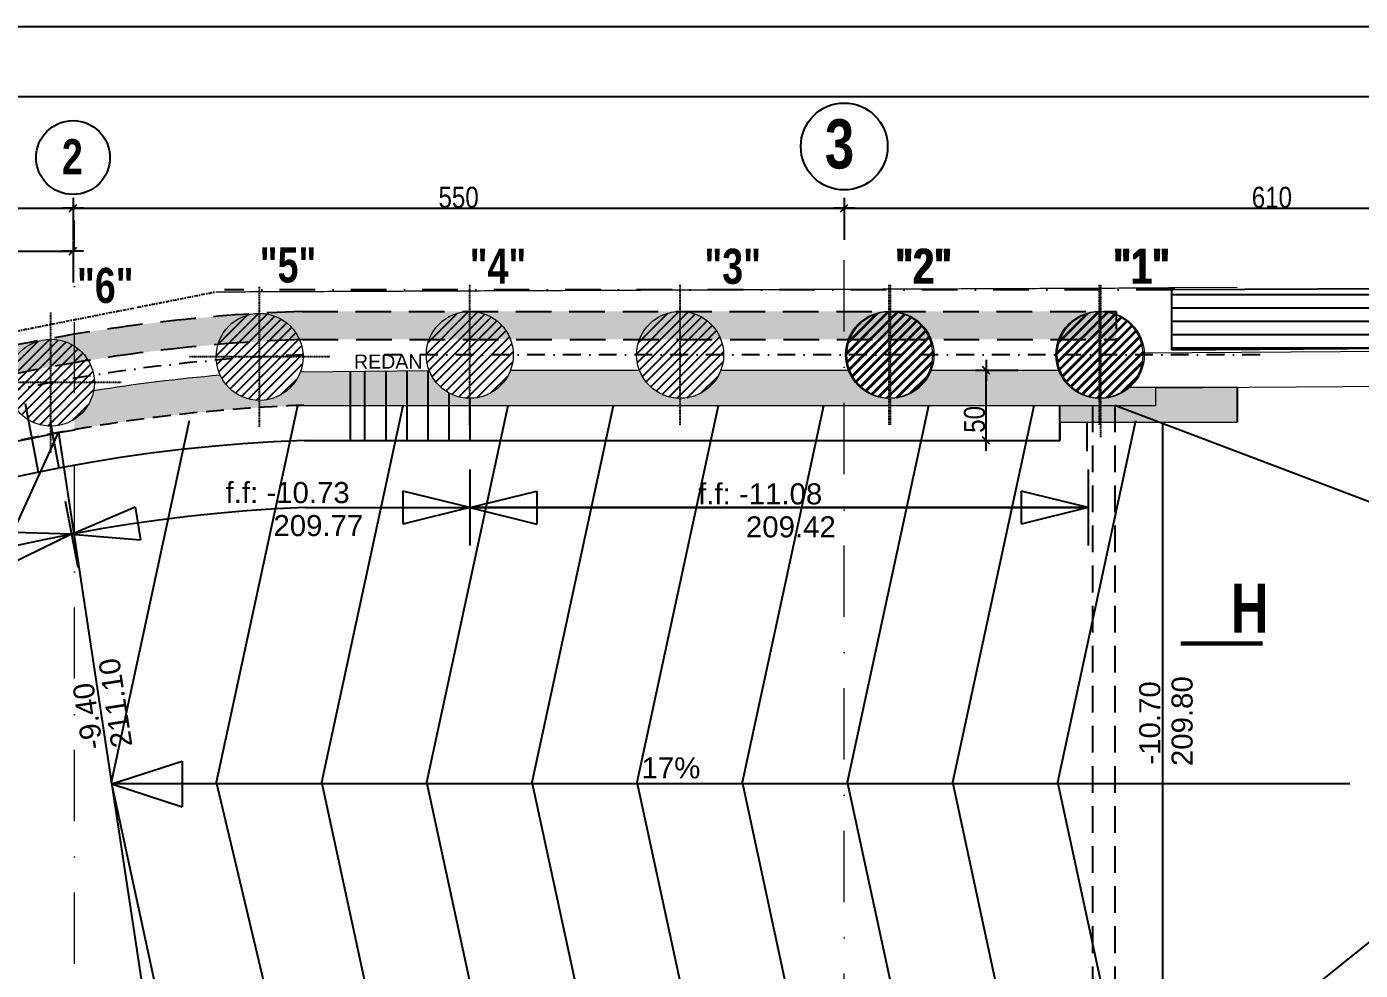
# Model space of a CAD drawing. Header units: millimetres. Extents: x 0 to 22237, y -21919 to -17719.
# Drawn here: x 15925 to 16876, y -18392 to -17719 of the extents above; entities that cross this region are included whole.
import ezdxf
from ezdxf.enums import TextEntityAlignment as Align

# ---------------------------------------------------------------- set-up
doc = ezdxf.new("R2010")
doc.units = ezdxf.units.MM
doc.linetypes.add('CACHEX2', pattern=[19.049999999999997, 12.7, -6.35])
doc.linetypes.add('TIRETPTX2', pattern=[50.8, 25.4, -12.7, 0, -12.7])
for name, color, linetype in [('01-Cad  2', 1, 'Continuous'), ('01_cote_gen', 4, 'Continuous'), ('01_linteaux', 2, 'Continuous'), ('01_murs_sup', 2, 'CACHEX2'), ('01_poch_murs', 253, 'Continuous'), ('01_texte', 230, 'Continuous'), ('AA_COTES', 2, 'Continuous')]:
    doc.layers.add(name, color=color, linetype=linetype)
for name, color, linetype, lineweight in [('01_murs_coup', 5, 'Continuous', 60), ('01_PIEUX', 5, 'Continuous', 60), ('01_tram_axes', 2, 'TIRETPTX2', 9)]:
    doc.layers.add(name, color=color, linetype=linetype, lineweight=lineweight)
doc.styles.add('impact', font='impact.ttf')
doc.styles.add('MATTE_TXT', font='arial.ttf')
doc.styles.add('STYLE2', font='ARIALN.TTF')
doc.dimstyles.new('JB50', dxfattribs={"dimscale": 0.1, "dimtxt": 150, "dimasz": 15, "dimexe": 0.1, "dimexo": 0.1, "dimgap": 0.09, "dimtad": 1, "dimdec": 1, "dimdsep": 46, "dimtxsty": 'STYLE2', "dimblk1": 'BOND_G', "dimblk2": 'BOND_D', "dimsah": 1, "dimcen": 1.5, "dimdle": 0.01, "dimse1": 1, "dimse2": 1, "dimclrd": 4, "dimclre": 2, "dimclrt": 6, "dimazin": 2, "dimtfac": 2.333333333333333, "dimtdec": 1, "dimtix": 1, "dimtmove": 2, "dimatfit": 3, "dimldrblk": 'BOND_G', "dimfxl": 1, "dimtolj": 1, "dimtzin": 0, "dimarcsym": 0})
pattern_1 = [(180, (2504.089000459764, -18786.22463576349), (-1.77635683940025e-15, -9.524999999999999), [])]

# ---------------------------------------------------------------- blocks, each defined once
blk = doc.blocks.new('BOND_G')
at = {"layer": 'AA_COTES', "color": 0}
for p, q in [((0, -5), (0, 14.99999999999999)), ((5, 0), (-5, 0)), ((1.767766952966312, 1.767766952966312), (-1.767766952966426, -1.767766952966426))]:
    blk.add_line(p, q, dxfattribs=at)
blk = doc.blocks.new('BOND_D')
at = {"layer": 'AA_COTES', "color": 0}
for p, q in [((5, 0), (-5, 0)), ((-1.767766952966312, -1.767766952966312), (1.767766952966426, 1.767766952966426)), ((0, 5), (0, -15))]:
    blk.add_line(p, q, dxfattribs=at)
blk = doc.blocks.new('*D1653')
at = {"layer": '01_cote_gen', "color": 4, "lineweight": -2, "transparency": 16777216}
blk.add_line((16509.71984928249, -17848.39367472281), (17116.71984928342, -17848.39367472281), dxfattribs=at)
at = {"layer": 'Defpoints', "color": 0, "transparency": 16777216}
for p in [(17118.21984928342, -17848.39367472281), (16508.21984928249, -17862.72467030958), (17118.21984928342, -17878.84588459982)]:
    blk.add_point(p, dxfattribs=at)
at = {"layer": '01_cote_gen', "color": 4, "lineweight": -2, "transparency": 16777216, "xscale": 1.5, "yscale": 1.5, "zscale": 1.5, "rotation": 180}
blk.add_blockref('BOND_G', (16508.21984928249, -17848.39367472281), dxfattribs=at)
at = {"layer": '01_cote_gen', "color": 4, "lineweight": -2, "transparency": 16777216, "xscale": 1.5, "yscale": 1.5, "zscale": 1.5}
blk.add_blockref('BOND_D', (17118.21984928342, -17848.39367472281), dxfattribs=at)
at = {"layer": '01_cote_gen', "color": 6, "transparency": 16777216, "insert": (16813.21984928296, -17840.72607990698), "char_height": 15, "attachment_point": 5, "style": 'STYLE2'}
blk.add_mtext('\\A1;610', dxfattribs=at)
blk = doc.blocks.new('*D1906')
at = {"layer": '01_cote_gen', "color": 4, "lineweight": -2, "transparency": 16777216}
blk.add_line((15339.70572589231, -17848.39367472281), (15956.70318549106, -17848.39367472281), dxfattribs=at)
at = {"layer": 'Defpoints', "color": 0, "transparency": 16777216}
for p in [(15338.20572589231, -17852.05771626651), (15958.20318549106, -17848.39367472281), (15958.20318549106, -17852.05771626651)]:
    blk.add_point(p, dxfattribs=at)
at = {"layer": '01_cote_gen', "color": 4, "lineweight": -2, "transparency": 16777216, "xscale": 1.5, "yscale": 1.5, "zscale": 1.5, "rotation": 180}
blk.add_blockref('BOND_G', (15338.20572589231, -17848.39367472281), dxfattribs=at)
at = {"layer": '01_cote_gen', "color": 4, "lineweight": -2, "transparency": 16777216, "xscale": 1.5, "yscale": 1.5, "zscale": 1.5}
blk.add_blockref('BOND_D', (15958.20318549106, -17848.39367472281), dxfattribs=at)
at = {"layer": '01_cote_gen', "color": 6, "transparency": 16777216, "insert": (15648.20445569168, -17840.72607990698), "char_height": 15, "attachment_point": 5, "style": 'STYLE2'}
blk.add_mtext('\\A1;620', dxfattribs=at)
blk = doc.blocks.new('*D1907')
at = {"layer": '01_cote_gen', "color": 4, "lineweight": -2, "transparency": 16777216}
blk.add_line((15959.70318549106, -17848.39367472281), (16506.71984928249, -17848.39367472281), dxfattribs=at)
at = {"layer": 'Defpoints', "color": 0, "transparency": 16777216}
for p in [(16508.21984928249, -17809.92171157013), (15958.20318549106, -17852.05771626651), (16508.21984928249, -17848.39367472281)]:
    blk.add_point(p, dxfattribs=at)
at = {"layer": '01_cote_gen', "color": 4, "lineweight": -2, "transparency": 16777216, "xscale": 1.5, "yscale": 1.5, "zscale": 1.5, "rotation": 180}
blk.add_blockref('BOND_G', (15958.20318549106, -17848.39367472281), dxfattribs=at)
at = {"layer": '01_cote_gen', "color": 4, "lineweight": -2, "transparency": 16777216, "xscale": 1.5, "yscale": 1.5, "zscale": 1.5}
blk.add_blockref('BOND_D', (16508.21984928249, -17848.39367472281), dxfattribs=at)
at = {"layer": '01_cote_gen', "color": 6, "transparency": 16777216, "insert": (16233.21151738678, -17840.72607990698), "char_height": 15, "attachment_point": 5, "style": 'STYLE2'}
blk.add_mtext('\\A1;550', dxfattribs=at)
blk = doc.blocks.new('*D1933')
at = {"layer": '01_cote_gen', "color": 4, "lineweight": -2, "ltscale": 3, "transparency": 16777216}
blk.add_line((16609.46468807936, -18012.47185681732), (16609.46468807936, -17965.47185681732), dxfattribs=at)
at = {"layer": 'Defpoints', "color": 0, "ltscale": 3, "transparency": 16777216}
for p in [(16609.46468807936, -17963.97185681732), (16619.39270915594, -17963.97185681732), (16619.39270915594, -18013.97185681732)]:
    blk.add_point(p, dxfattribs=at)
at = {"layer": '01_cote_gen', "color": 4, "lineweight": -2, "ltscale": 3, "transparency": 16777216, "xscale": 1.5, "yscale": 1.5, "zscale": 1.5}
for name, p, rotation in [('BOND_D', (16609.46468807936, -17963.97185681732), 90), ('BOND_G', (16609.46468807936, -18013.97185681732), 270)]:
    blk.add_blockref(name, p, dxfattribs=dict(at, rotation=rotation))
at = {"layer": '01_cote_gen', "color": 6, "ltscale": 3, "transparency": 16777216, "insert": (16601.20369598992, -17998.97928065083), "char_height": 15, "attachment_point": 5, "rotation": 90, "style": 'STYLE2'}
blk.add_mtext('\\A1;50', dxfattribs=at)
blk = doc.blocks.new('*D1939')
at = {"layer": '01_cote_gen', "color": 4, "lineweight": -2, "ltscale": 3, "transparency": 16777216}
blk.add_line((15648.75399385772, -17878.94861620793), (15956.70318549106, -17878.94861620793), dxfattribs=at)
at = {"layer": 'Defpoints', "color": 0, "ltscale": 3, "transparency": 16777216}
for p in [(15958.20318549106, -17878.94861620793), (15647.25399385772, -17901.44861620793), (15958.20318549106, -18066.78199916252)]:
    blk.add_point(p, dxfattribs=at)
at = {"layer": '01_cote_gen', "color": 4, "lineweight": -2, "ltscale": 3, "transparency": 16777216, "xscale": 1.5, "yscale": 1.5, "zscale": 1.5, "rotation": 180}
blk.add_blockref('BOND_G', (15647.25399385772, -17878.94861620793), dxfattribs=at)
at = {"layer": '01_cote_gen', "color": 4, "lineweight": -2, "ltscale": 3, "transparency": 16777216, "xscale": 1.5, "yscale": 1.5, "zscale": 1.5}
blk.add_blockref('BOND_D', (15958.20318549106, -17878.94861620793), dxfattribs=at)
at = {"layer": '01_cote_gen', "color": 6, "ltscale": 3, "transparency": 16777216, "insert": (15802.72858967439, -17871.2810213921), "char_height": 15, "attachment_point": 5, "style": 'STYLE2'}
blk.add_mtext('\\A1;311', dxfattribs=at)

msp = doc.modelspace()

# ---------------------------------------------------------------- hatches: boundary and pattern name
at = {"layer": '01_murs_sup'}
h = msp.add_hatch(dxfattribs=at)
h.set_pattern_fill('DASH', color=256, scale=2.5, angle=135)
h.set_pattern_definition([(135, (-53.29877434159425, 4582.938554086344), (-11.22532015133644, 8.881784197001252e-16), [7.9375, -7.9375])])
h.paths.add_polyline_path([(16702.21981193012, -17921.97185641045), (16121.6199404505, -17921.97184360788, 0.3086562202005254), (14990.88436773524, -18752.70781431718), (14784.20037268548, -19435.8048006065, 0.8815934079177), (16413.22117706379, -20219.30476319802), (16413.22117706379, -20304.9968242225), (16517.21956696347, -20304.99681450232), (16517.21955480921, -20174.95911754834), (17705.21975762179, -20174.95911754835), (17705.21975762179, -19646.9591219023), (17685.21975762179, -19646.959121897), (17685.21975762179, -20149.95911754835), (17128.21980232518, -20149.95911754835), (17128.21980232519, -19646.95916890583), (17108.21980232518, -19646.95916890583), (17108.21980232518, -20149.95911754835), (16517.21975277186, -20149.95911754834), (16517.22373533816, -19646.97727429437), (16497.22373533879, -19646.97711592425), (16497.21975276597, -20149.9597826702), (16413.22117706379, -20149.95911754834), (16413.22117706379, -20181.42398612201, -0.8977307417604343), (14803.25946762882, -19441.87396153566), (15009.89760377474, -18758.92854033971, -0.3084792553612299), (16121.97008448388, -17941.9718436156), (16702.21981193012, -17941.97185641045)])
h.paths.add_polyline_path([(16497.21955450599, -20174.99733010687), (16497.21956478735, -20284.99681637165), (16433.22117706379, -20284.9968233567), (16433.22204809947, -20174.9968233636)], flags=16)
at = {"layer": '01_poch_murs'}
h = msp.add_hatch(dxfattribs=at)
h.set_pattern_fill('ANSI31', color=256, scale=3, angle=135)
h.set_pattern_definition(pattern_1)
h.paths.add_polyline_path([(17118.14355580975, -17904.96789864345), (16979.59229750146, -17905.56644363074), (16741.72371997124, -17906.59240641629), (16741.72371997124, -17949.31229766108), (17073.4197080253, -17947.01038035145), (17118.14355580975, -17946.69479385045)])
h = msp.add_hatch(dxfattribs=at)
h.set_pattern_fill('ANSI31', color=256, scale=3, angle=135)
h.set_pattern_definition(pattern_1)
h.paths.add_polyline_path([(17118.14355580975, -17904.96789864345), (16979.59229750146, -17905.56644363074), (16741.72371997124, -17906.59240641629), (16741.72371997124, -17949.31229766108), (17073.4197080253, -17947.01038035145), (17118.14355580975, -17946.69479385045)])
h = msp.add_hatch(dxfattribs=at)
h.set_pattern_fill('ANSI31', color=256, scale=1.5)
h.set_pattern_definition([(45, (-2117.411032641292, -9251.133276590386), (-3.367596045400932, 3.367596045400933), [])])
h.paths.add_polyline_path([(16091.28129959916, -17923.4009516818, 0.4142135623730951), (16060.28129959916, -17954.4009516818), (16091.28129959916, -17954.4009516818)])
h.paths.add_polyline_path([(16091.28129959916, -17954.4009516818), (16060.28129959916, -17954.4009516818, 0.4142135623730951), (16091.28129959916, -17985.4009516818)])
h.paths.add_polyline_path([(16091.28129959916, -17923.4009516818), (16091.28129959916, -17954.4009516818), (16122.28129959916, -17954.4009516818, 0.4142135623730951)])
h.paths.add_polyline_path([(16122.28129959916, -17954.4009516818), (16091.28129959916, -17954.4009516818), (16091.28129959916, -17985.4009516818, 0.4142135623730951)])
h = msp.add_hatch(dxfattribs=at)
h.set_pattern_fill('ANSI31', color=256, scale=1.5)
h.set_pattern_definition([(45, (-1967.49583592001, -9249.704181725909), (-3.367596045400932, 3.367596045400933), [])])
h.paths.add_polyline_path([(16241.19649632044, -17921.97185681732, 0.4142135623730951), (16210.19649632044, -17952.97185681732), (16241.19649632044, -17952.97185681732)])
h.paths.add_polyline_path([(16241.19649632044, -17952.97185681732), (16210.19649632044, -17952.97185681732, 0.4142135623730951), (16241.19649632044, -17983.97185681732)])
h.paths.add_polyline_path([(16241.19649632044, -17921.97185681732), (16241.19649632044, -17952.97185681732), (16272.19649632044, -17952.97185681732, 0.4142135623730951)])
h.paths.add_polyline_path([(16272.19649632044, -17952.97185681732), (16241.19649632044, -17952.97185681732), (16241.19649632044, -17983.97185681732, 0.4142135623730951)])
h = msp.add_hatch(dxfattribs=at)
h.set_pattern_fill('ANSI31', color=256, scale=1.5)
h.set_pattern_definition([(45, (-1817.49583592001, -9249.704181725909), (-3.367596045400932, 3.367596045400933), [])])
h.paths.add_polyline_path([(16391.19649632044, -17921.97185681732, 0.4142135623730951), (16360.19649632044, -17952.97185681732), (16391.19649632044, -17952.97185681732)])
h.paths.add_polyline_path([(16391.19649632044, -17952.97185681732), (16360.19649632044, -17952.97185681732, 0.4142135623730951), (16391.19649632044, -17983.97185681732)])
h.paths.add_polyline_path([(16391.19649632044, -17921.97185681732), (16391.19649632044, -17952.97185681732), (16422.19649632044, -17952.97185681732, 0.4142135623730951)])
h.paths.add_polyline_path([(16422.19649632044, -17952.97185681732), (16391.19649632044, -17952.97185681732), (16391.19649632044, -17983.97185681732, 0.4142135623730951)])
h = msp.add_hatch(dxfattribs=at)
h.set_pattern_fill('ANSI31', color=256, scale=1.5)
h.set_pattern_definition([(45, (-1668.507038976877, -9249.704180948662), (-3.367596045400932, 3.367596045400933), [])])
h.paths.add_polyline_path([(16540.18529326356, -17921.97185604008, 0.4142135623730951), (16509.18529326356, -17952.97185604008), (16540.18529326356, -17952.97185604008)])
h.paths.add_polyline_path([(16540.18529326356, -17952.97185604008), (16509.18529326356, -17952.97185604008, 0.4142135623730951), (16540.18529326356, -17983.97185604008)])
h.paths.add_polyline_path([(16540.18529326356, -17921.97185604008), (16540.18529326356, -17952.97185604008), (16571.18529326356, -17952.97185604008, 0.4142135623730951)])
h.paths.add_polyline_path([(16571.18529326356, -17952.97185604008), (16540.18529326356, -17952.97185604008), (16540.18529326356, -17983.97185604008, 0.4142135623730951)])
h = msp.add_hatch(dxfattribs=at)
h.set_pattern_fill('ANSI31', color=256, scale=1.5)
h.set_pattern_definition([(45, (-1667.49583592001, -9249.704181725909), (-3.367596045400932, 3.367596045400933), [])])
h.paths.add_polyline_path([(16541.19649632044, -17921.97185681732, 0.4142135623730951), (16510.19649632044, -17952.97185681732), (16541.19649632044, -17952.97185681732)])
h.paths.add_polyline_path([(16541.19649632044, -17952.97185681732), (16510.19649632044, -17952.97185681732, 0.4142135623730951), (16541.19649632044, -17983.97185681732)])
h.paths.add_polyline_path([(16541.19649632044, -17921.97185681732), (16541.19649632044, -17952.97185681732), (16572.19649632044, -17952.97185681732, 0.4142135623730951)])
h.paths.add_polyline_path([(16572.19649632044, -17952.97185681732), (16541.19649632044, -17952.97185681732), (16541.19649632044, -17983.97185681732, 0.4142135623730951)])
h = msp.add_hatch(dxfattribs=at)
h.set_pattern_fill('ANSI31', color=256, scale=1.5)
h.set_pattern_definition([(45, (-1518.507038976877, -9249.704180948662), (-3.367596045400932, 3.367596045400933), [])])
h.paths.add_polyline_path([(16690.18529326356, -17921.97185604008, 0.4142135623730951), (16659.18529326356, -17952.97185604008), (16690.18529326356, -17952.97185604008)])
h.paths.add_polyline_path([(16690.18529326356, -17952.97185604008), (16659.18529326356, -17952.97185604008, 0.4142135623730951), (16690.18529326356, -17983.97185604008)])
h.paths.add_polyline_path([(16690.18529326356, -17921.97185604008), (16690.18529326356, -17952.97185604008), (16721.18529326356, -17952.97185604008, 0.4142135623730951)])
h.paths.add_polyline_path([(16721.18529326356, -17952.97185604008), (16690.18529326356, -17952.97185604008), (16690.18529326356, -17983.97185604008, 0.4142135623730951)])
h = msp.add_hatch(dxfattribs=at)
h.set_pattern_fill('ANSI31', color=256, scale=1.5)
h.set_pattern_definition([(45, (-1517.49583592001, -9249.704181725909), (-3.367596045400932, 3.367596045400933), [])])
h.paths.add_polyline_path([(16691.19649632044, -17921.97185681732, 0.4142135623730951), (16660.19649632044, -17952.97185681732), (16691.19649632044, -17952.97185681732)])
h.paths.add_polyline_path([(16691.19649632044, -17952.97185681732), (16660.19649632044, -17952.97185681732, 0.4142135623730951), (16691.19649632044, -17983.97185681732)])
h.paths.add_polyline_path([(16691.19649632044, -17921.97185681732), (16691.19649632044, -17952.97185681732), (16722.19649632044, -17952.97185681732, 0.4142135623730951)])
h.paths.add_polyline_path([(16722.19649632044, -17952.97185681732), (16691.19649632044, -17952.97185681732), (16691.19649632044, -17983.97185681732, 0.4142135623730951)])
h = msp.add_hatch(dxfattribs=at)
h.set_pattern_fill('ANSI31', color=256, scale=1.5)
h.set_pattern_definition([(45, (-2266.229554042598, -9269.525744782171), (-3.367596045400932, 3.367596045400933), [])])
h.paths.add_polyline_path([(15942.46277819785, -17941.79341987359, 0.4142135623730951), (15911.46277819785, -17972.79341987359), (15942.46277819785, -17972.79341987359)])
h.paths.add_polyline_path([(15942.46277819785, -17972.79341987359), (15911.46277819785, -17972.79341987359, 0.4142135623730951), (15942.46277819785, -18003.79341987359)])
h.paths.add_polyline_path([(15942.46277819785, -17941.79341987359), (15942.46277819785, -17972.79341987359), (15973.46277819785, -17972.79341987359, 0.4142135623730951)])
h.paths.add_polyline_path([(15973.46277819785, -17972.79341987359), (15942.46277819785, -17972.79341987359), (15942.46277819785, -18003.79341987359, 0.4142135623730951)])
at = {"layer": '01_poch_murs', "ltscale": 3}
h = msp.add_hatch(color=256, dxfattribs=at)
h.dxf.hatch_style = 1
h.paths.add_polyline_path([(16212.31640480162, -17964.23863603168), (16120.37993798479, -17965.09063100824, -0.666708591592775), (16063.19989625993, -17967.53239434814, 0.0189178686433295), (15972.90313431549, -17978.65726839068, -0.2058076460600026), (15959.15479510084, -17998.91575843104), (15959.15479510084, -18006.34627172801, -0.03497636293854681), (16122.80403909273, -17988.97185681732), (16311.48200232505, -17988.97185681732), (16311.48200232505, -17963.97185681732), (16270.17924981282, -17963.97185681732, -0.6866679614140105)])
h = msp.add_hatch(color=256, dxfattribs=at)
h.dxf.hatch_style = 1
h.paths.add_polyline_path([(16512.21374282806, -17963.97185681732), (16420.17924981282, -17963.97185681732, -0.6900655593423551), (16362.21374282806, -17963.97185681732), (16311.48200232505, -17963.97185681732), (16311.48200232505, -17988.97185681732), (16682.21985749852, -17988.97185681732), (16682.21985763806, -17982.64372831149, -0.2326350150878918), (16662.21374282806, -17963.97185681732), (16570.17924981282, -17963.97185681732, -0.6900655593423551)])
h = msp.add_hatch(color=256, dxfattribs=at)
h.dxf.hatch_style = 1
edge = h.paths.add_edge_path()
edge.add_arc((16656.56031298774, -18423.72270412572), 441.1127666530523, 85.49649848447353, 89.29080596286592)
edge.add_line((16662.02016637214, -17982.64372831149), (16662.02016596828, -18000.9586158585))
edge.add_line((16662.02016596828, -18000.9586158585), (16691.19649632044, -18000.95861585797))
edge.add_line((16691.19649632044, -18000.95861585797), (16691.19649632044, -17983.97185681732))
edge = h.paths.add_edge_path()
edge.add_line((16788.40021784151, -17975.95861585232), (16711.9957489239, -17975.95861585676))
edge.add_arc((16691.19649632044, -17952.97185681732), 30.99999999999944, 270, 312.1399366373619, ccw=False)
edge.add_line((16691.19649632044, -17983.97185681732), (16691.19649632044, -18000.95861585797))
edge.add_line((16691.19649632044, -18000.95861585797), (16788.40021784297, -18000.95861585232))
edge.add_line((16788.40021784297, -18000.95861585232), (16788.40021784151, -17975.95861585232))
h = msp.add_hatch(color=256, dxfattribs=at)
h.dxf.hatch_style = 1
h.paths.add_polyline_path([(15942.46277819785, -18003.79341987359), (15942.46277819785, -18009.43380577649, -0.0002251920810587164), (15943.50461358231, -18009.23380760756)])

# ---------------------------------------------------------------- linework, layer by layer
at = {"layer": '01-Cad  2'}
for p, q in [((21690.15670261702, -17718.97151097876), (11550.15670261702, -17718.97151097876)), ((21640.15670261702, -17768.97151097876), (11600.15670261703, -17768.97151097876))]:
    msp.add_line(p, q, dxfattribs=at)
at = {"layer": '01_linteaux', "color": 5, "linetype": 'TIRETPTX2'}
msp.add_line((16741.72371997124, -17906.59240641629), (16066.30481761853, -17906.59240641629), dxfattribs=at)
at = {"layer": '01_linteaux', "linetype": 'TIRETPTX2', "ltscale": 0.01}
for p, q in [((16091.28129959916, -18004.4009516818), (16091.28129959916, -17904.4009516818)), ((16241.19649632044, -18002.97185681732), (16241.19649632044, -17902.97185681732)), ((16391.19649632044, -18002.97185681732), (16391.19649632044, -17902.97185681732)), ((16540.18529326356, -18002.97185604008), (16540.18529326356, -17902.97185604008)), ((16541.19649632044, -18002.97185681732), (16541.19649632044, -17902.97185681732)), ((16690.1852932636, -18002.97185604004), (16690.1852932636, -17902.97185604004)), ((16690.18529326356, -18002.97185604008), (16690.18529326356, -17902.97185604008)), ((16691.19649632047, -18011.71577456066), (16691.19649632047, -17902.97185681729)), ((16691.19649632044, -18011.71577456069), (16691.19649632044, -17902.97185681732)), ((15942.46277819785, -18022.79341987359), (15942.46277819785, -17922.79341987359)), ((16141.28129959916, -17954.4009516818), (16041.28129959916, -17954.4009516818)), ((15992.46277819785, -17972.79341987359), (15892.46277819785, -17972.79341987359))]:
    msp.add_line(p, q, dxfattribs=at)
at = {"layer": '01_linteaux'}
for p, q in [((16979.59229750146, -17905.56644363074), (16741.72371997124, -17906.59240641629)), ((16979.59229750146, -17905.56644363074), (16741.72371997124, -17906.59240641629)), ((16741.72371997124, -17906.59240641629), (16741.72371997124, -17949.31229766108)), ((16741.72371997124, -17949.31229766108), (17073.4197080253, -17947.01038035145)), ((16741.72371997124, -17949.31229766108), (17073.4197080253, -17947.01038035145)), ((16156.19649632048, -18013.97185681732), (16156.19649632048, -17964.7587112724)), ((16166.19649632044, -17964.66603912542), (16166.19649632044, -18013.97185681732)), ((16181.19649632044, -17964.52703090495), (16181.19649632044, -18013.97185681732)), ((16196.19649632043, -17964.38802268448), (16196.19649632044, -18013.97185681732)), ((16211.19649632044, -17964.24901446401), (16211.19649632044, -18013.97185681732)), ((16226.19649632044, -17980.10117674982), (16226.19649632044, -18013.97185681732)), ((16241.19649632044, -17983.97185681732), (16241.19649632044, -18013.97185681732)), ((15924.12238006224, -17987.77342648793), (15933.47437889708, -18036.60887641404)), ((16662.02016617022, -18013.97185681732), (16662.02016617022, -17988.97185681732)), ((15941.83619348143, -18000.52144057977), (15948.20667725779, -18033.78763820875)), ((15942.46277819785, -18003.79341987359), (15948.20667725779, -18033.78763820875)), ((16662.02016617022, -18000.95861585849), (16662.02016617022, -18013.97185681732)), ((16681.20865417734, -18000.95861508125), (16681.20865417734, -18021.73399636524)), ((16123.25459389744, -18013.97185681732), (16662.02016617022, -18013.97185681732))]:
    msp.add_line(p, q, dxfattribs=at)
at = {"layer": '01_linteaux', "linetype": 'TIRETPTX2', "ltscale": 0.5}
msp.add_line((16804.81457692304, -17952.97185681722), (16180.13248994971, -17952.97185681722), dxfattribs=at)
at = {"layer": '01_linteaux', "linetype": 'CACHEX2', "ltscale": 1.5}
for p, q in [((16685.22015376495, -17988.97185604008), (16685.22015376495, -18516.95861524456)), ((16685.22015376495, -17988.97185604008), (16685.22015376495, -18516.95861524456)), ((16701.2201522225, -17988.97185604008), (16701.2201522225, -18516.958615244)), ((16701.2201522225, -17988.97185604008), (16701.2201522225, -18516.958615244))]:
    msp.add_line(p, q, dxfattribs=at)
at = {"layer": '01_linteaux', "linetype": 'TIRETPTX2', "ltscale": 0.5}
msp.add_arc((16165.01432619257, -19165.9412312667), 1213.726036363743, 91.99092271833617, 160.6105502050537, dxfattribs=at)
at = {"layer": '01_linteaux', "linetype": 'CACHEX2'}
msp.add_arc((16165.0143261925, -19165.94123126681), 1177.726036363743, 92.05394913490197, 160.4695873568453, dxfattribs=at)
at = {"layer": '01_linteaux'}
msp.add_arc((16165.0143261925, -19165.94123126681), 1152.726036363743, 92.07610481420325, 160.4392655368925, dxfattribs=at)
at = {"layer": '01_linteaux', "color": 5, "linetype": 'TIRETPTX2', "ltscale": 0.1}
msp.add_open_spline([(15673.71544972751, -17984.07943651324), (15866.92694039276, -17946.04243772021), (16060.13843105802, -17908.00543892718)], degree=2, dxfattribs=at)
at = {"layer": '01_murs_coup', "linetype": 'Continuous', "lineweight": 5}
for p, q in [((16120.37993798479, -17965.09063100824), (16212.31640480163, -17964.23863603168)), ((16270.17924981282, -17963.97185681732), (16362.21374282806, -17963.97185681732)), ((16420.17924981282, -17963.97185681732), (16512.21374282806, -17963.97185681732)), ((16569.16804675595, -17963.97185604008), (16661.20253977119, -17963.97185604008)), ((16570.17924981282, -17963.97185681732), (16662.21374282806, -17963.97185681732)), ((16710.48847733811, -17975.95861585685), (16788.40021784151, -17975.95861585232)), ((16711.9957489239, -17975.95861585676), (16788.40021784151, -17975.95861585232)), ((16121.7928360355, -17988.97185604008), (16681.28529326356, -17988.97185604008)), ((16122.80403909237, -17988.97185681732), (16662.09680525645, -17988.97185681732)), ((16662.02016617022, -18000.95861585849), (16662.02016643453, -17988.97185681732)), ((16662.02016617022, -18000.95861585849), (16662.02016643453, -17988.97185681732)), ((16662.02016617022, -18000.95861585849), (16788.40021784151, -18000.95861585232)), ((16662.02016617022, -18000.95861585849), (16788.40021784151, -18000.95861585232))]:
    msp.add_line(p, q, dxfattribs=at)
msp.add_lwpolyline([(16788.40021784151, -17904.94098280848), (16741.78654820841, -17905.14203454401), (16741.78654820841, -17949.31229845249), (16788.40021784151, -17948.98880701196)], dxfattribs=at)
msp.add_arc((16165.0143261925, -19165.9412312668), 1202.726036363743, 94.85607431753925, 99.19121332802237, dxfattribs=at)
msp.add_open_spline([(16060.13843105801, -17908.00543892718), (16400.29099581806, -17906.57655748472), (16740.44356057811, -17905.14767604227), (16741.11505439326, -17905.14485529314), (16741.78654820841, -17905.14203454401)], degree=2, knots=[1, 1, 1, 2, 2, 2.00197409599314, 2.00197409599314, 2.00197409599314], dxfattribs=at)
at = {"layer": '01_murs_sup', "ltscale": 2}
for p, q in [((16121.61994045043, -17921.97184360788), (16702.21981193012, -17921.97185641045)), ((16121.97008448383, -17941.9718436156), (16702.21981193012, -17941.97185641045))]:
    msp.add_line(p, q, dxfattribs=at)
at = {"layer": '01_murs_sup'}
msp.add_line((16702.21981193012, -17921.97185641045), (16702.21981193012, -17941.97185641045), dxfattribs=at)
at = {"layer": '01_murs_sup', "ltscale": 2}
for radius, start, end in [(1244.726036363743, 91.990922718337, 160.6105502050484), (1224.726036363743, 92.00463814441542, 160.5897672750029)]:
    msp.add_arc((16165.01427914678, -19165.94123108127), radius, start, end, dxfattribs=at)
at = {"layer": '01_PIEUX', "linetype": 'Continuous', "lineweight": 5}
for p, q in [((16721.14816720946, -17951.45513687986), (17073.43358737243, -17949.01033219181)), ((16721.14816720946, -17951.45513687986), (17073.43358737243, -17949.01033219181)), ((16730.33415926482, -17976.39198956866), (17073.60707921155, -17974.00973019619)), ((16730.33415926482, -17976.39198956866), (17073.60707921155, -17974.00973019619)), ((16730.33415926482, -17976.39198956866), (16730.33415926482, -17988.97185604008)), ((16681.28529326356, -17988.97185604008), (16730.33415926482, -17988.97185604008))]:
    msp.add_line(p, q, dxfattribs=at)
for centre in [(16091.28129959916, -17954.4009516818), (16241.19649632044, -17952.97185681732), (16391.19649632044, -17952.97185681732), (16540.18529326356, -17952.97185604008), (16541.19649632044, -17952.97185681732), (16690.18529326356, -17952.97185604008), (16691.19649632044, -17952.97185681732), (15942.46277819785, -17972.79341987359)]:
    msp.add_circle(centre, 31, dxfattribs=at)
at = {"layer": '01_poch_murs', "ltscale": 3}
for p, q in [((16788.40021784151, -17975.95861585232), (16788.40021784297, -18000.95861585232)), ((16060.64953181582, -18257.66798153893), (16118.58553350635, -17989.1307180835)), ((16135.64953181582, -18257.66798153893), (16193.61980728447, -17988.97185681732)), ((16210.64953181582, -18257.66798153893), (16268.61980728447, -17988.97185681732)), ((16285.64953181582, -18257.66798153893), (16343.61980728447, -17988.97185681732)), ((16360.64953181582, -18257.66798153893), (16418.61980728447, -17988.97185681732)), ((16435.64953181582, -18257.66798153893), (16493.61980728447, -17988.97185681732)), ((16510.64953181582, -18257.66798153893), (16568.61980728447, -17988.97185681732)), ((16585.64953181582, -18257.66798153893), (16643.61980728447, -17988.97185681732)), ((15985.64953181582, -18257.66798153893), (16041.31215475651, -17999.66798145113)), ((16660.64953181582, -18257.66798153893), (16716.31215475651, -17999.66798145113)), ((15914.11189340731, -18015.25161805587), (15928.84419176802, -18012.43037985059)), ((15928.84419176802, -18012.43037985059), (15947.86009614826, -18008.4082265093)), ((15947.86009614826, -18008.4082265093), (15959.15479510084, -18006.34627172801)), ((16041.31215478654, -18515.6679816293), (15985.64953181582, -18257.66798153893)), ((16116.31215478654, -18492.6679816293), (16060.64953181582, -18257.66798153893)), ((16191.31215478654, -18515.6679816293), (16135.64953181582, -18257.66798153893)), ((16266.31215478654, -18515.6679816293), (16210.64953181582, -18257.66798153893)), ((16341.31215478654, -18515.6679816293), (16285.64953181582, -18257.66798153893)), ((16416.31215478654, -18515.6679816293), (16360.64953181582, -18257.66798153893)), ((16491.31215478654, -18515.6679816293), (16435.64953181582, -18257.66798153893)), ((16566.31215478654, -18515.6679816293), (16510.64953181582, -18257.66798153893)), ((16641.31215478654, -18515.6679816293), (16585.64953181582, -18257.66798153893)), ((16716.31215478654, -18515.6679816293), (16660.64953181582, -18257.66798153893))]:
    msp.add_line(p, q, dxfattribs=at)
at = {"layer": '01_texte'}
for p, q in [((17148.36519941493, -18158.6048876974), (16701.2201522225, -17988.97185604008)), ((17148.36519941493, -18158.6048876974), (16701.2201522225, -17988.97185604008)), ((17148.36519941493, -18158.60490115674), (16701.2201522225, -17988.97186949942)), ((16735.31003753786, -18000.9586158554), (16735.3100375679, -18516.95861603421)), ((15434.61727032382, -19132.66753253335), (15947.86009614826, -18008.4082265093)), ((15947.86009614826, -18008.4082265093), (16024.92939415747, -18516.75861604874)), ((16241.19649632044, -18034.80797272523), (16241.19649632044, -18088.96255035816)), ((16682.21985723421, -18034.80797272523), (16682.21985723421, -18088.96255035816)), ((16241.19645804799, -18061.8852615417), (16193.32748099194, -18050.06730502289)), ((16193.32748099194, -18050.06730502289), (16193.32748099194, -18073.7032180605)), ((16241.19649632044, -18061.8852615417), (16289.06547337649, -18050.06730502289)), ((16289.06547337649, -18050.06730502289), (16289.06547337649, -18073.7032180605)), ((16682.21985723421, -18061.8852615417), (16634.35088017815, -18050.06730502289)), ((16634.35088017815, -18050.06730502289), (16634.35088017815, -18073.7032180605)), ((15952.71251441197, -18057.31678835129), (15961.72418872032, -18104.37508863636)), ((15957.21835156615, -18080.84593849383), (16002.54484640086, -18061.43944662455)), ((16002.54484640086, -18061.43944662455), (16006.36864998192, -18084.76400259664)), ((16124.13197362574, -18061.88525681732), (16682.21985723421, -18061.88525681732)), ((16241.19645804799, -18061.8852615417), (16193.32748099194, -18073.7032180605)), ((16682.21985723421, -18061.8852615417), (16241.19649632044, -18061.8852615417)), ((16241.19649632044, -18061.8852615417), (16289.06547337649, -18073.7032180605)), ((16682.21985723421, -18061.8852615417), (16634.35088017815, -18073.7032180605)), ((15957.21837294492, -18080.84593892422), (15907.93563162107, -18079.32460126292)), ((15957.21837294492, -18080.84593892422), (15912.89008080887, -18102.4354173101)), ((15957.21835156615, -18080.84593849383), (16006.36864998192, -18084.76400259664)), ((17148.36519941493, -18158.6048876974), (16701.2201522225, -18516.958615244)), ((17148.36519941493, -18158.6048876974), (16701.2201522225, -18516.958615244)), ((17148.36519941493, -18158.60490115674), (16701.2201522225, -18516.95862870334)), ((15985.83026199007, -18258.9586159448), (16036.1354623518, -18242.71682373651)), ((16036.1354623518, -18242.71682373651), (16036.1354623518, -18275.2004081531)), ((16868.81003755288, -18258.9586159448), (15985.83026199007, -18258.9586159448)), ((15985.83026199007, -18258.9586159448), (16036.1354623518, -18275.2004081531))]:
    msp.add_line(p, q, dxfattribs=at)
at = {"layer": '01_texte', "const_width": 3}
msp.add_lwpolyline([(16806.62185984298, -18158.72790716653), (16748.12145218961, -18158.72790716653)], dxfattribs=at)
at = {"layer": '01_texte'}
for centre, radius in [((16508.21984928228, -17804.39418612797), 30.98012461480685), ((15958.20318549106, -17812.30438813983), 26.33682356677673)]:
    msp.add_circle(centre, radius, dxfattribs=at)
msp.add_arc((16165.0143261925, -19165.94123126681), 1104.812636363743, 92.12065021492602, 160.3783013103096, dxfattribs=at)
at = {"layer": '01_tram_axes', "color": 253, "ltscale": 2}
for p, q in [((16508.21984931056, -20377.12025891794), (16508.21984928228, -17835.37431074277)), ((15959.15479510084, -20726.30201636485), (15959.15479510084, -17857.09576863503))]:
    msp.add_line(p, q, dxfattribs=at)

# ---------------------------------------------------------------- texts
at = {"layer": '01_texte', "style": 'impact'}
msp.add_text('3', height=35, dxfattribs=at).set_placement((16504.88039398087, -17802.51254815643), align=Align.MIDDLE_CENTER)
for s, height, rotation, p in [('"5"', 25, 5.169332623788947e-08, (16111.54616971005, -17908.8441010788)), ('"4"', 25, 5.169332623788947e-08, (16261.30673779888, -17909.79723194104)), ('"3"', 25, 5.169332623788947e-08, (16428.69227437017, -17909.79723194104)), ('"2"', 25, 5.169332623788947e-08, (16564.33651841065, -17909.79723116379)), ('"2"', 25, 5.169332623788947e-08, (16565.34772146752, -17909.79723194104)), ('"1"', 25, 5.169332623788947e-08, (16719.77284215757, -17909.79723116379)), ('"1"', 25, 5.169332623788947e-08, (16720.78404521444, -17909.79723194104)), ('"6"', 25, 5.169332623788947e-08, (15981.21961657529, -17923.44271178356)), ('H', 35, 5.174543644579057e-08, (16797.37318098254, -18161.58045120259))]:
    msp.add_text(s, height=height, rotation=rotation, dxfattribs=at).set_placement(p, align=Align.BOTTOM_CENTER)
at = {"layer": '01_texte', "style": 'MATTE_TXT'}
for s, height, p in [('REDAN', 10, (16158.5811901311, -17962.78278705051)), ('f.f: -10.73', 15, (16067.02237483883, -18058.66537044944)), ('f.f: -11.08', 15, (16404.02274185243, -18059.57809534864)), ('209.77', 15, (16101.1348498274, -18082.18619379286)), ('209.42', 15, (16438.13521684101, -18083.09891869206)), ('17%%%', 15, (16363.67037540449, -18254.96816535041))]:
    msp.add_text(s, height=height, dxfattribs=at).set_placement(p)
for s, rotation, p in [('211.10', 98.61743334381664, (16000.63627449948, -18231.73675919493)), ('209.80', 90, (16756.67181339364, -18246.19959600542)), ('-9.40', 98.61743334381664, (15979.70772701846, -18233.14919348548)), ('-10.70', 90, (16733.58424768419, -18245.12814348644))]:
    msp.add_text(s, height=15, rotation=rotation, dxfattribs=at).set_placement(p)
at = {"layer": '01_texte', "insert": (15950.28463351624, -17799.215781369), "char_height": 25, "attachment_point": 1, "rotation": 5.169332623788947e-08, "line_spacing_factor": 0.895452778857365, "style": 'impact'}
msp.add_mtext('2', dxfattribs=at)

# ---------------------------------------------------------------- dimensions: what is measured, and where the dimension line sits
at = {"layer": '01_cote_gen'}
for base, p1, p2, picture, middle in [((16508.21984928249, -17848.39367472281), (15958.20318549106, -17852.05771626651), (16508.21984928249, -17809.92171157013), '*D1907', (16233.21151738678, -17840.72607990698)), ((15958.20318549106, -17848.39367472281), (15338.20572589231, -17852.05771626651), (15958.20318549106, -17852.05771626651), '*D1906', (15648.20445569168, -17840.72607990698)), ((17118.21984928342, -17848.39367472281), (16508.21984928249, -17862.72467030958), (17118.21984928342, -17878.84588459982), '*D1653', (16813.21984928296, -17840.72607990698))]:
    dim = msp.add_linear_dim(base=base, p1=p1, p2=p2, dimstyle='JB50', dxfattribs=at)
    dim.commit()
    dim.dimension.update_dxf_attribs({"geometry": picture, "text_midpoint": middle})
at = {"layer": '01_cote_gen', "ltscale": 3}
dim = msp.add_linear_dim(base=(15958.20318549106, -17878.94861620793), p1=(15647.25399385772, -17901.44861620793), p2=(15958.20318549106, -18066.78199916252), text='311', dimstyle='JB50', dxfattribs=at)
dim.commit()
dim.dimension.update_dxf_attribs({"geometry": '*D1939', "text_midpoint": (15802.72858967439, -17871.2810213921)})
dim = msp.add_linear_dim(base=(16609.46468807936, -17963.97185681732), p1=(16619.39270915594, -18013.97185681732), p2=(16619.39270915594, -17963.97185681732), angle=90, dimstyle='JB50', dxfattribs=at)
dim.commit()
dim.dimension.update_dxf_attribs({"geometry": '*D1933', "text_midpoint": (16601.20369598992, -17998.97928065083), "dimtype": 160})

doc.saveas('drawing.dxf')
